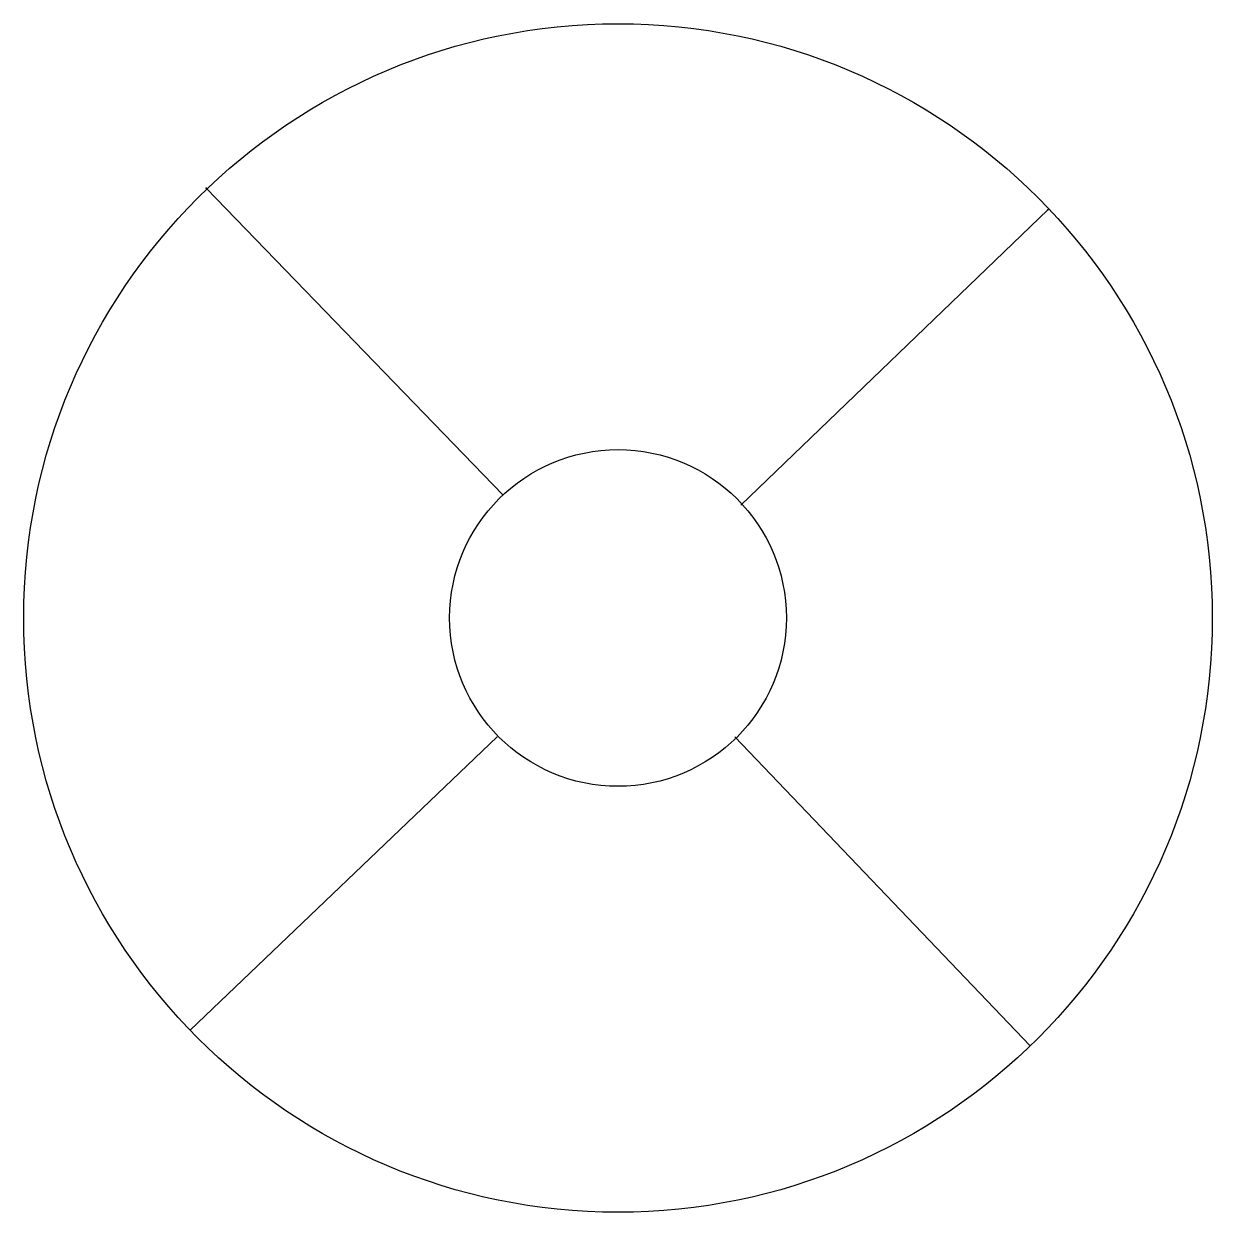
# Model space of a CAD drawing. Header units: metres. Extents: x -0.15 to 0.15, y -0.15 to 0.15.
import ezdxf

# ---------------------------------------------------------------- set-up
doc = ezdxf.new("R2010")
doc.units = ezdxf.units.M
doc.header["$LTSCALE"] = 0.2

msp = doc.modelspace()

# ---------------------------------------------------------------- linework, layer by layer
for p, q in [((-0.104, 0.10848), (-0.029, 0.03098)), ((0.1085, 0.10298), (0.031, 0.02848)), ((-0.0305, -0.03002), (-0.108, -0.10402)), ((0.0295, -0.03002), (0.104, -0.10802))]:
    msp.add_line(p, q)
for centre, radius in [((0, -0.00001), 0.15), ((0, 0), 0.0425)]:
    msp.add_circle(centre, radius)
for p in [(-0.104, 0.10848), (0.1085, 0.10298)]:
    msp.add_point(p)

doc.saveas('drawing.dxf')
